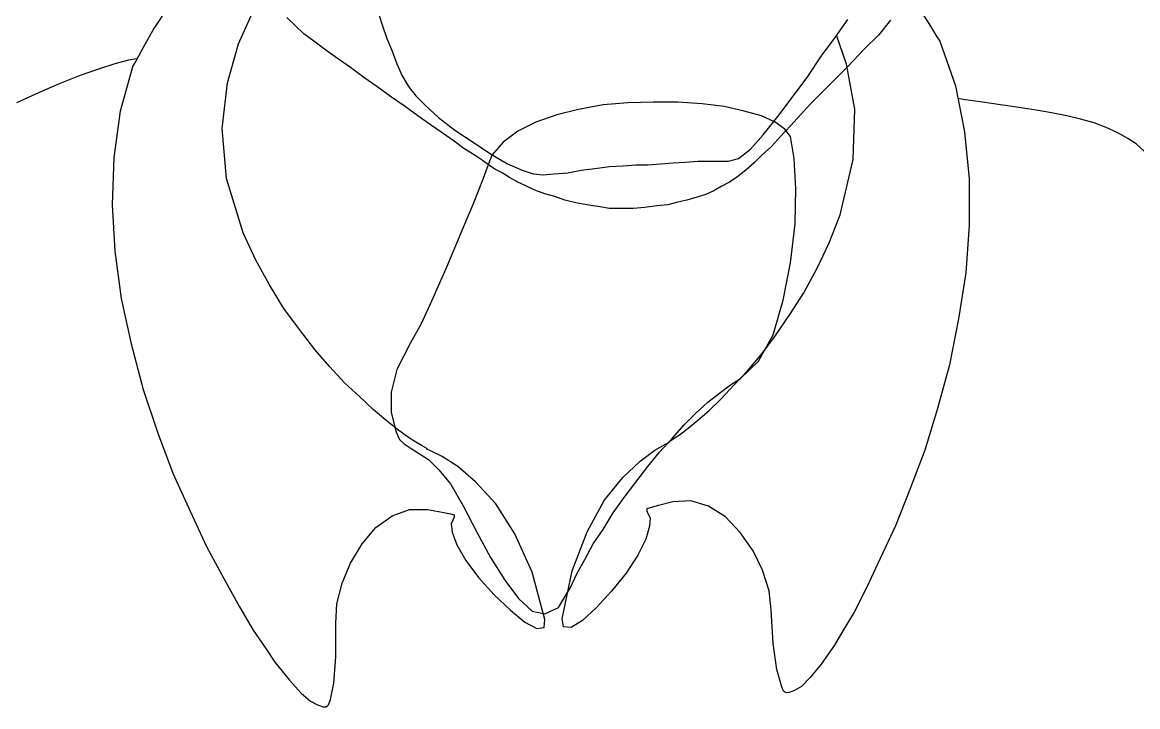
# Model space of a CAD drawing. Extents: x 141.92 to 143.05, y 60.08 to 61.86.
# Drawn here: x 142.3424 to 142.6001, y 61.4594 to 61.6175 of the extents above; entities that cross this region are included whole.
import ezdxf

# ---------------------------------------------------------------- set-up
doc = ezdxf.new("R2010")
doc.units = 0
doc.layers.get('0').update_dxf_attribs({"linetype": 'CONTINUOUS'})

msp = doc.modelspace()

# ---------------------------------------------------------------- linework, layer by layer
at = {"linetype": 'CONTINUOUS'}
for points in [[(142.3764, 61.62158), (142.37283, 61.61611), (142.37031, 61.6117), (142.36862, 61.60854), (142.36799, 61.60749), (142.36505, 61.59699), (142.36358, 61.58627), (142.36316, 61.57535), (142.36379, 61.56463), (142.36526, 61.5537), (142.36757, 61.5432), (142.37031, 61.53269), (142.37366, 61.52281), (142.37723, 61.51336), (142.38123, 61.50454), (142.38501, 61.49634), (142.389, 61.48898), (142.39257, 61.48247), (142.39573, 61.47701), (142.39867, 61.47281), (142.40077, 61.46965), (142.40414, 61.46545), (142.40686, 61.46251), (142.40897, 61.46062), (142.41064, 61.45978), (142.41191, 61.45935), (142.41254, 61.45935), (142.41296, 61.45957), (142.41317, 61.45978), (142.41359, 61.46104), (142.41443, 61.46482), (142.41485, 61.47091), (142.41485, 61.47869), (142.41506, 61.4831), (142.41632, 61.48793), (142.41821, 61.49256), (142.42095, 61.49697), (142.4241, 61.50075), (142.42788, 61.50348), (142.43187, 61.50495), (142.43607, 61.50495), (142.43944, 61.50432), (142.44132, 61.5039), (142.44217, 61.5037), (142.44217, 61.50327), (142.44196, 61.50264), (142.44154, 61.50159), (142.44175, 61.4997), (142.4428, 61.49676), (142.4449, 61.49318), (142.44784, 61.4892), (142.45141, 61.4852), (142.45519, 61.48163), (142.45856, 61.47889), (142.46129, 61.47743), (142.46297, 61.47764), (142.46318, 61.47953)], [(142.46318, 61.47953), (142.46024, 61.49046), (142.45624, 61.49928), (142.45183, 61.50622), (142.44721, 61.51126), (142.44301, 61.51483), (142.43944, 61.51714), (142.43692, 61.51841), (142.43607, 61.51882), (142.43587, 61.51904), (142.43482, 61.51966), (142.43334, 61.52051), (142.43145, 61.52176), (142.42914, 61.52344), (142.42641, 61.52555), (142.42346, 61.52807), (142.42031, 61.53101), (142.41695, 61.53416), (142.41338, 61.53795), (142.41002, 61.54193), (142.40644, 61.54656), (142.40287, 61.55139), (142.39951, 61.55686), (142.39636, 61.56253), (142.39342, 61.56883), (142.38963, 61.58145), (142.38858, 61.593), (142.38985, 61.60351), (142.39237, 61.61254), (142.39573, 61.62011)], [(142.42452, 61.62031), (142.42557, 61.61695), (142.42662, 61.6138), (142.42788, 61.61086), (142.42893, 61.60792), (142.43019, 61.60519), (142.43166, 61.60266), (142.43334, 61.60056), (142.43565, 61.59825), (142.43859, 61.59552), (142.44237, 61.59258), (142.44658, 61.58985), (142.45057, 61.58712), (142.45456, 61.5848), (142.45793, 61.58333), (142.46045, 61.5825), (142.46276, 61.58228), (142.46528, 61.5825), (142.46843, 61.5827), (142.47158, 61.58333), (142.47473, 61.58375), (142.4781, 61.58417), (142.48125, 61.58438), (142.48419, 61.5846), (142.48692, 61.5846), (142.48986, 61.5848), (142.4928, 61.58502), (142.49553, 61.58522), (142.49847, 61.58543), (142.501, 61.58543), (142.50352, 61.58543), (142.50562, 61.58543), (142.50793, 61.58607), (142.51066, 61.58817), (142.5136, 61.59153), (142.51697, 61.59573), (142.52032, 61.60014), (142.5239, 61.60497), (142.52705, 61.60981), (142.5302, 61.61401), (142.53314, 61.61821)], [(142.54909, 61.62146), (142.55188, 61.61721), (142.55375, 61.61416), (142.55444, 61.61315), (142.55802, 61.60284), (142.56013, 61.59223), (142.56121, 61.58136), (142.56123, 61.57062), (142.56043, 61.55962), (142.55876, 61.549), (142.55667, 61.53834), (142.55391, 61.52828), (142.55092, 61.51863), (142.54747, 61.50958), (142.54419, 61.50117), (142.54065, 61.49358), (142.53748, 61.48686), (142.53466, 61.48122), (142.53198, 61.47685), (142.53008, 61.47357), (142.52697, 61.46917), (142.52442, 61.46608), (142.52244, 61.46406), (142.52082, 61.46312), (142.51958, 61.46262), (142.51895, 61.46258), (142.51852, 61.46277), (142.5183, 61.46296), (142.5178, 61.4642), (142.51673, 61.46792), (142.51594, 61.47398), (142.51547, 61.48174), (142.515, 61.48613), (142.51344, 61.49088), (142.51128, 61.49538), (142.50828, 61.49962), (142.50491, 61.5032), (142.50097, 61.5057), (142.49689, 61.50692), (142.4927, 61.50667), (142.48938, 61.50584), (142.48752, 61.5053), (142.48669, 61.50505), (142.48672, 61.50462), (142.48696, 61.50401), (142.48745, 61.50299), (142.48735, 61.50108), (142.48648, 61.49808), (142.4846, 61.49439), (142.48191, 61.49023), (142.47858, 61.48603), (142.47503, 61.48223), (142.47183, 61.4793), (142.4692, 61.47767), (142.4675, 61.47778), (142.46718, 61.47965)], [(142.54302, 61.618), (142.54029, 61.61464), (142.53693, 61.61128), (142.53314, 61.60729), (142.52894, 61.60309), (142.52453, 61.59867), (142.51991, 61.59363), (142.51759, 61.5911), (142.51549, 61.5888), (142.51339, 61.5869), (142.5115, 61.58502), (142.50961, 61.58333), (142.50772, 61.58186), (142.50583, 61.5806), (142.50393, 61.57955), (142.50205, 61.5785), (142.50015, 61.57766), (142.49805, 61.57703), (142.49595, 61.5764), (142.49385, 61.57598), (142.49154, 61.57535), (142.48901, 61.57514), (142.48629, 61.57471), (142.48356, 61.57451), (142.48083, 61.57451), (142.4781, 61.57451), (142.47537, 61.57493), (142.47285, 61.57535), (142.47033, 61.57577), (142.4678, 61.5764), (142.46549, 61.57724), (142.46318, 61.57787), (142.46086, 61.57871), (142.45876, 61.57976), (142.45688, 61.5806), (142.45499, 61.58165), (142.45331, 61.5827), (142.45162, 61.58355), (142.45016, 61.5846), (142.44868, 61.58565), (142.44679, 61.5869), (142.44447, 61.58838), (142.44217, 61.59005), (142.43944, 61.59195), (142.4367, 61.59384), (142.43377, 61.59594), (142.43061, 61.59825), (142.42746, 61.60035), (142.42431, 61.60266), (142.42136, 61.60477), (142.41821, 61.60708), (142.41527, 61.60918), (142.41254, 61.61107), (142.40981, 61.61317), (142.40749, 61.61485), (142.40351, 61.61863)], [(142.46718, 61.47965), (142.46946, 61.49074), (142.47291, 61.49978), (142.47689, 61.50698), (142.4812, 61.51229), (142.48517, 61.51611), (142.4886, 61.51863), (142.49104, 61.52005), (142.49186, 61.52051), (142.49205, 61.52074), (142.49306, 61.52143), (142.49448, 61.52236), (142.49629, 61.52373), (142.4985, 61.52555), (142.5011, 61.52782), (142.50389, 61.5305), (142.50685, 61.53363), (142.51001, 61.53698), (142.51335, 61.54098), (142.51647, 61.54516), (142.51975, 61.55), (142.52303, 61.55504), (142.52605, 61.5607), (142.52885, 61.56655), (142.5314, 61.57302), (142.53442, 61.58583), (142.53477, 61.59743), (142.53287, 61.60784), (142.53056, 61.61452)], [(142.36889, 61.60906), (142.36694, 61.60876), (142.36379, 61.60792), (142.36001, 61.60666), (142.35559, 61.60519), (142.35097, 61.60329), (142.34614, 61.60119), (142.3411, 61.59889)], [(142.45099, 61.5869), (142.45036, 61.58543), (142.44889, 61.58145), (142.44658, 61.57556), (142.44364, 61.56863), (142.44049, 61.56106), (142.43734, 61.55392), (142.4346, 61.54782), (142.43208, 61.54341), (142.42893, 61.53731), (142.42767, 61.53206), (142.42767, 61.52744), (142.42872, 61.52303), (142.42956, 61.52114), (142.43061, 61.52009), (142.43229, 61.51904), (142.43397, 61.51798), (142.43628, 61.51651), (142.43859, 61.5142), (142.44132, 61.51084), (142.44427, 61.5058), (142.44742, 61.4997), (142.45057, 61.49382), (142.45393, 61.48856), (142.45709, 61.48436), (142.46024, 61.48142), (142.46318, 61.48079), (142.46633, 61.48226), (142.46906, 61.48688), (142.47053, 61.49003), (142.47243, 61.4934), (142.47432, 61.49697), (142.47663, 61.50033), (142.47894, 61.50412), (142.48146, 61.50769), (142.48419, 61.51126), (142.48692, 61.51483), (142.48965, 61.51819), (142.49259, 61.52134), (142.49532, 61.52449), (142.49805, 61.52723), (142.50078, 61.52975), (142.50352, 61.53185), (142.50604, 61.53375), (142.50835, 61.53521), (142.51255, 61.5392), (142.51591, 61.5453), (142.51822, 61.55329), (142.51991, 61.5619), (142.52096, 61.57093), (142.52117, 61.57913), (142.52074, 61.58607), (142.51991, 61.5911), (142.51864, 61.59279), (142.51634, 61.59447), (142.51319, 61.59594), (142.50919, 61.59699), (142.50457, 61.59804), (142.49952, 61.59867), (142.49385, 61.59909), (142.48818, 61.59909), (142.4823, 61.59889), (142.47663, 61.59846), (142.47095, 61.59741), (142.46591, 61.59615), (142.46108, 61.59447), (142.45688, 61.59237), (142.45351, 61.58985), (142.45099, 61.5869)], [(142.60165, 61.58775), (142.59975, 61.58943), (142.59787, 61.59069), (142.59555, 61.59195), (142.59282, 61.59321), (142.59009, 61.59426), (142.58693, 61.5951), (142.58378, 61.59594), (142.58021, 61.59657), (142.57664, 61.5972), (142.57265, 61.59784), (142.56844, 61.59846), (142.56424, 61.59909), (142.55983, 61.59972), (142.55861, 61.59989)]]:
    msp.add_lwpolyline(points, dxfattribs=at)

doc.saveas('drawing.dxf')
